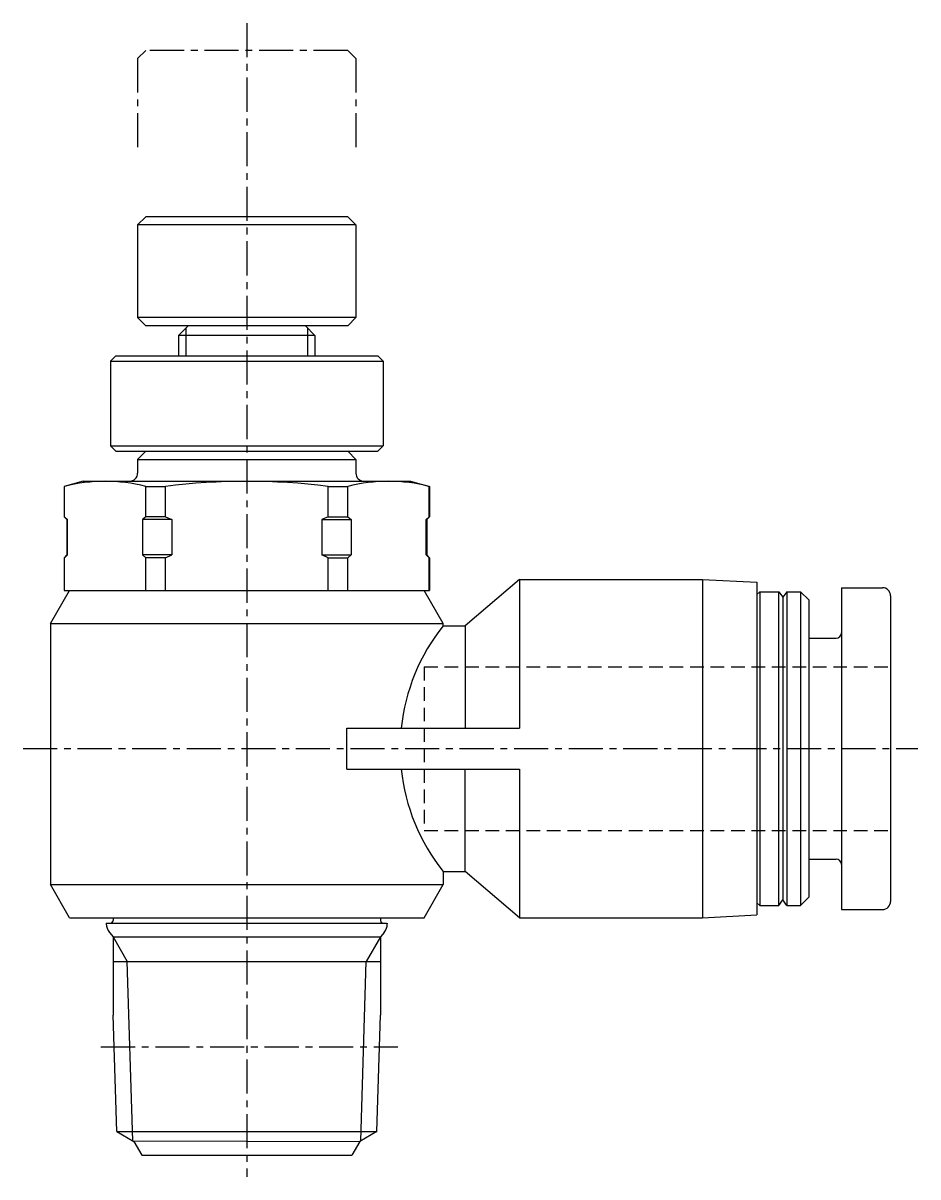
# Model space of a CAD drawing. Extents: x -6 to 95, y -15 to 76.
# Drawn here: x 28.16 to 60.96, y 0.14 to 42.45 of the extents above; entities that cross this region are included whole.
import ezdxf

# ---------------------------------------------------------------- set-up
doc = ezdxf.new("R2010")
doc.units = 0
doc.linetypes.add('CENTER', pattern=[2, 1.25, -0.25, 0.25, -0.25])
doc.linetypes.add('DASHED', pattern=[0.75, 0.5, -0.25])
doc.layers.get('0').update_dxf_attribs({"linetype": 'CONTINUOUS'})
doc.layers.add('CENTER', color=1, linetype='CENTER')

msp = doc.modelspace()

# ---------------------------------------------------------------- linework, layer by layer
at = {"color": 7, "linetype": 'CONTINUOUS'}
for p, q in [((32.661, 35.348), (32.361, 35.048)), ((40.061, 35.348), (32.661, 35.348)), ((40.061, 35.348), (40.361, 35.048)), ((40.361, 35.048), (32.361, 35.048)), ((32.361, 35.048), (32.361, 31.648)), ((40.361, 35.048), (40.361, 31.648)), ((40.361, 31.648), (32.361, 31.648)), ((32.361, 31.648), (32.661, 31.348)), ((40.061, 31.348), (32.661, 31.348)), ((34.211, 31.348), (33.861, 30.998)), ((38.511, 31.348), (38.861, 30.998)), ((40.061, 31.348), (40.361, 31.648)), ((33.861, 30.998), (33.861, 30.248)), ((38.861, 30.998), (33.861, 30.998)), ((38.861, 30.998), (38.861, 30.248)), ((31.561, 30.248), (31.361, 30.048)), ((31.361, 30.048), (41.361, 30.048)), ((31.361, 30.048), (31.361, 26.948)), ((31.561, 30.248), (41.161, 30.248)), ((41.161, 30.248), (41.361, 30.048)), ((41.361, 30.048), (41.361, 26.948)), ((31.361, 26.948), (31.561, 26.748)), ((31.361, 26.948), (41.361, 26.948)), ((31.561, 26.748), (41.161, 26.748)), ((32.361, 26.448), (32.661, 26.748)), ((40.361, 26.448), (40.061, 26.748)), ((41.361, 26.948), (41.161, 26.748)), ((32.361, 26.448), (32.361, 25.948)), ((32.361, 26.448), (40.361, 26.448)), ((40.361, 26.448), (40.361, 25.948)), ((30.361, 25.648), (29.661, 25.46)), ((29.661, 25.46), (29.661, 24.348)), ((29.661, 25.46), (29.674, 25.46)), ((29.674, 24.348), (29.674, 25.46)), ((30.361, 25.648), (42.361, 25.648)), ((32.656, 24.348), (32.656, 25.46)), ((32.656, 25.46), (33.379, 25.46)), ((33.379, 24.348), (33.379, 25.46)), ((39.343, 25.46), (40.066, 25.46)), ((39.343, 24.348), (39.343, 25.46)), ((40.066, 24.348), (40.066, 25.46)), ((42.361, 25.648), (43.061, 25.46)), ((43.048, 25.46), (43.061, 25.46)), ((43.048, 24.348), (43.048, 25.46)), ((43.061, 25.46), (43.061, 24.348)), ((29.661, 24.348), (29.761, 24.248)), ((29.661, 24.348), (29.674, 24.348)), ((29.674, 24.348), (29.79, 24.248)), ((29.761, 24.248), (29.761, 22.948)), ((29.761, 24.248), (29.79, 24.248)), ((29.79, 22.948), (29.79, 24.248)), ((32.656, 24.348), (32.54, 24.248)), ((33.611, 24.248), (32.54, 24.248)), ((32.54, 24.248), (32.54, 22.948)), ((33.379, 24.348), (32.656, 24.348)), ((33.379, 24.348), (33.611, 24.248)), ((33.611, 24.248), (33.611, 22.948)), ((39.343, 24.348), (39.111, 24.248)), ((39.111, 24.248), (40.182, 24.248)), ((39.111, 24.248), (39.111, 22.948)), ((39.343, 24.348), (40.066, 24.348)), ((40.066, 24.348), (40.182, 24.248)), ((40.182, 24.248), (40.182, 22.948)), ((43.048, 24.348), (42.932, 24.248)), ((42.961, 24.248), (42.932, 24.248)), ((42.932, 22.948), (42.932, 24.248)), ((43.061, 24.348), (42.961, 24.248)), ((42.961, 24.248), (42.961, 22.948)), ((43.061, 24.348), (43.048, 24.348)), ((29.761, 22.948), (29.661, 22.848)), ((29.661, 22.848), (29.661, 21.648)), ((29.661, 22.848), (29.674, 22.848)), ((29.674, 22.848), (29.79, 22.948)), ((29.674, 21.648), (29.674, 22.848)), ((29.761, 22.948), (29.79, 22.948)), ((33.611, 22.948), (32.54, 22.948)), ((32.656, 22.848), (32.54, 22.948)), ((33.379, 22.848), (32.656, 22.848)), ((32.656, 21.648), (32.656, 22.848)), ((33.379, 22.848), (33.611, 22.948)), ((33.379, 21.648), (33.379, 22.848)), ((39.111, 22.948), (40.182, 22.948)), ((39.343, 22.848), (39.111, 22.948)), ((39.343, 22.848), (40.066, 22.848)), ((39.343, 21.648), (39.343, 22.848)), ((40.066, 22.848), (40.182, 22.948)), ((40.066, 21.648), (40.066, 22.848)), ((42.961, 22.948), (42.932, 22.948)), ((43.048, 22.848), (42.932, 22.948)), ((42.961, 22.948), (43.061, 22.848)), ((43.061, 22.848), (43.048, 22.848)), ((43.048, 21.648), (43.048, 22.848)), ((43.061, 22.848), (43.061, 21.648)), ((46.361, 22.048), (44.361, 20.348)), ((46.361, 22.048), (46.361, 16.598)), ((46.361, 22.048), (53.061, 22.048)), ((53.061, 22.048), (55.061, 21.948)), ((53.061, 22.048), (53.061, 9.648)), ((29.161, 20.435), (29.861, 21.648)), ((29.661, 21.648), (43.061, 21.648)), ((43.561, 20.435), (42.861, 21.648)), ((55.061, 21.948), (55.061, 9.748)), ((55.061, 21.498), (55.161, 21.598)), ((55.161, 21.598), (55.861, 21.598)), ((55.161, 21.598), (55.161, 10.098)), ((55.861, 21.598), (56.011, 21.398)), ((55.861, 10.098), (55.861, 21.598)), ((56.161, 21.598), (56.011, 21.398)), ((56.161, 21.598), (56.661, 21.598)), ((56.161, 21.598), (56.161, 10.098)), ((56.661, 21.598), (56.961, 21.298)), ((56.661, 21.598), (56.661, 10.098)), ((58.161, 21.748), (59.661, 21.748)), ((58.161, 21.748), (58.161, 9.948)), ((56.011, 21.398), (56.011, 10.298)), ((56.961, 21.298), (56.961, 10.398)), ((59.961, 21.448), (59.961, 10.248)), ((29.161, 20.435), (43.561, 20.435)), ((29.161, 20.435), (29.161, 10.86)), ((43.561, 20.348), (43.561, 20.435)), ((43.561, 20.348), (44.361, 20.348)), ((44.361, 20.348), (44.361, 16.598)), ((56.961, 19.898), (57.961, 19.898)), ((40.022, 16.598), (46.361, 16.598)), ((40.022, 15.098), (40.022, 16.598)), ((40.022, 15.098), (46.361, 15.098)), ((44.361, 11.348), (44.361, 15.098)), ((46.361, 15.098), (46.361, 9.648)), ((56.961, 11.798), (57.961, 11.798)), ((43.561, 11.348), (44.361, 11.348)), ((43.561, 11.348), (43.561, 10.86)), ((46.361, 9.648), (44.361, 11.348)), ((29.161, 10.86), (43.561, 10.86)), ((29.861, 9.648), (29.161, 10.86)), ((42.861, 9.648), (43.561, 10.86)), ((55.061, 10.198), (55.161, 10.098)), ((55.861, 10.098), (56.011, 10.298)), ((56.161, 10.098), (56.011, 10.298)), ((56.661, 10.098), (56.961, 10.398)), ((53.061, 9.648), (55.061, 9.748)), ((55.161, 10.098), (55.861, 10.098)), ((56.161, 10.098), (56.661, 10.098)), ((58.161, 9.948), (59.661, 9.948)), ((29.861, 9.648), (42.861, 9.648)), ((31.211, 9.448), (31.211, 9.429)), ((31.211, 9.448), (41.485, 9.448)), ((31.461, 9.648), (31.461, 9.548)), ((41.261, 9.648), (41.261, 9.548)), ((41.511, 9.448), (41.511, 9.429)), ((46.361, 9.648), (53.061, 9.648)), ((31.327, 9.109), (31.461, 8.948)), ((31.461, 8.948), (31.461, 6.07)), ((31.461, 8.948), (41.261, 8.948)), ((41.395, 9.109), (41.261, 8.948)), ((41.261, 8.948), (41.261, 6.07)), ((31.461, 8.048), (41.261, 8.048)), ((31.594, 1.81), (31.461, 6.07)), ((41.128, 1.81), (41.261, 6.07)), ((31.594, 1.81), (32.222, 1.448)), ((31.594, 1.81), (41.128, 1.81)), ((41.128, 1.81), (40.5, 1.448)), ((32.186, 1.469), (40.5, 1.448)), ((32.222, 1.448), (32.511, 0.948)), ((40.5, 1.448), (40.211, 0.948)), ((32.511, 0.948), (40.211, 0.948))]:
    msp.add_line(p, q, dxfattribs=at)
at = {"color": 3, "linetype": 'CONTINUOUS'}
for p, q in [((34.131, 31.268), (34.131, 30.248)), ((38.591, 31.268), (38.591, 30.248)), ((31.461, 8.948), (31.98, 8.048)), ((41.261, 8.948), (40.742, 8.048)), ((32.186, 1.469), (31.98, 8.048)), ((40.536, 1.469), (40.742, 8.048))]:
    msp.add_line(p, q, dxfattribs=at)
at = {"color": 3, "linetype": 'DASHED'}
for p, q in [((42.861, 18.848), (42.861, 12.848)), ((42.861, 18.848), (59.961, 18.848)), ((42.861, 12.848), (59.961, 12.848))]:
    msp.add_line(p, q, dxfattribs=at)
at = {"color": 7, "linetype": 'CONTINUOUS'}
for centre, radius, start, end in [((32.061, 25.948), 0.3, 270, 0), ((40.661, 25.948), 0.3, 180, 270), ((31.165, 19.629), 6.018, 75.6581, 104.3419), ((36.361, 1.855), 23.792, 82.8009, 97.1991), ((41.557, 19.629), 6.018, 75.6581, 104.3419), ((59.661, 21.448), 0.3, 0, 90), ((49.181, 15.848), 7.2, 141.3178, 174.0208), ((57.961, 20.098), 0.2, 270, 0), ((49.181, 15.848), 7.2, 185.9792, 218.6822), ((57.961, 11.598), 0.2, 0, 90), ((59.661, 10.248), 0.3, 270, 0), ((31.711, 9.429), 0.5, 180, 219.8056), ((31.361, 9.548), 0.1, 270, 0), ((41.361, 9.548), 0.1, 180, 270), ((41.011, 9.429), 0.5, 320.1944, 0)]:
    msp.add_arc(centre, radius, start, end, dxfattribs=at)
at = {"layer": 'CENTER', "color": 1, "linetype": 'CENTER'}
for p, q in [((36.361, 42.448), (36.361, 0.145)), ((32.661, 41.448), (32.361, 41.148)), ((32.361, 41.148), (32.361, 37.748)), ((40.061, 41.448), (32.661, 41.448)), ((40.061, 41.448), (40.361, 41.148)), ((40.361, 41.148), (40.361, 37.748)), ((28.161, 15.848), (60.961, 15.848)), ((31.014, 4.918), (41.892, 4.918))]:
    msp.add_line(p, q, dxfattribs=at)

doc.saveas('drawing.dxf')
